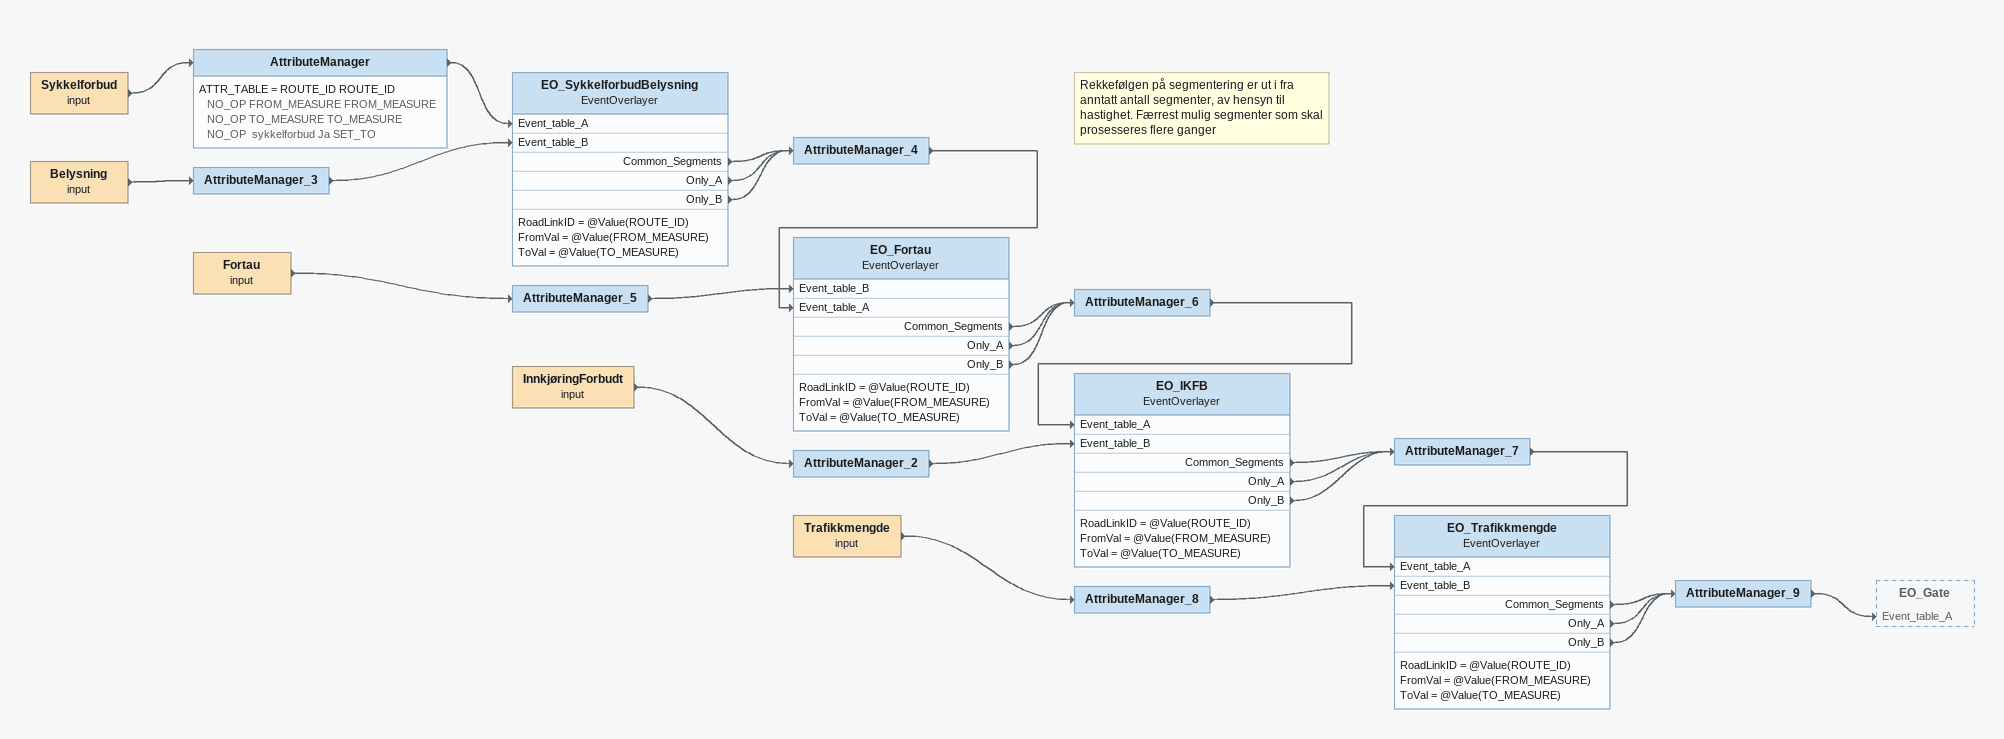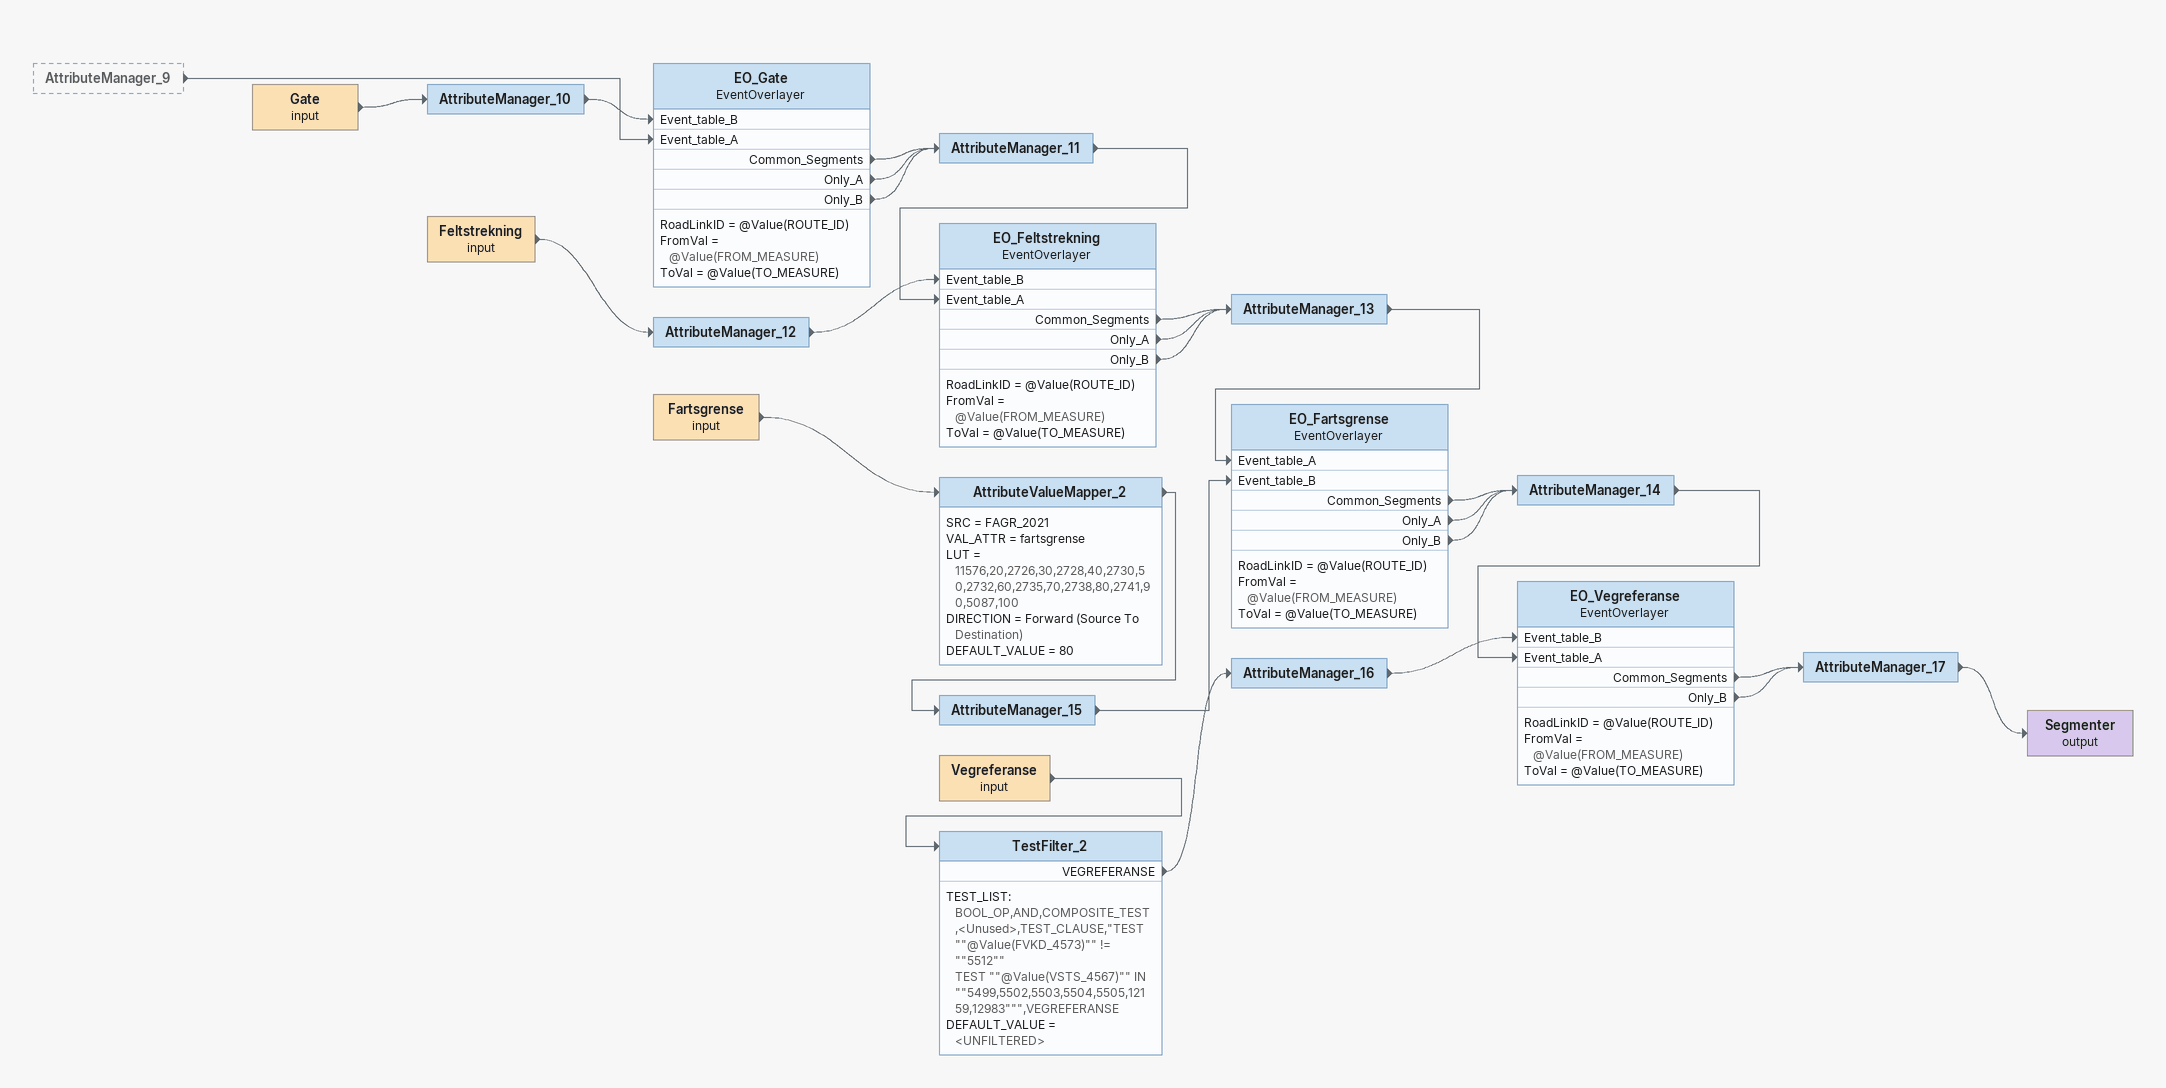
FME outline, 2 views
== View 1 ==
Sykkelforbud (input)
    -> AttributeManager
AttributeManager
    ATTR_TABLE = ROUTE_ID ROUTE_ID  NO_OP FROM_MEASURE FROM_MEASURE  NO_OP TO_MEASURE TO_MEASURE  NO_OP  sykkelforbud Ja SET_TO
    -> EO_SykkelforbudBelysning [Event_table_A]
Belysning (input)
    -> AttributeManager_3
AttributeManager_3
    -> EO_SykkelforbudBelysning [Event_table_B]
EO_SykkelforbudBelysning: EventOverlayer
    RoadLinkID = @Value(ROUTE_ID)
    FromVal = @Value(FROM_MEASURE)
    ToVal = @Value(TO_MEASURE)
    Common_Segments -> AttributeManager_4
    Only_A -> AttributeManager_4
    Only_B -> AttributeManager_4
Note: Rekkefølgen på segmentering er ut i fra anntatt antall segmenter, av hensyn til hastighet. Færrest mulig segmenter som skal prosesseres flere ganger
AttributeManager_4
    -> EO_Fortau [Event_table_A]
Fortau (input)
    -> AttributeManager_5
AttributeManager_5
    -> EO_Fortau [Event_table_B]
EO_Fortau: EventOverlayer
    RoadLinkID = @Value(ROUTE_ID)
    FromVal = @Value(FROM_MEASURE)
    ToVal = @Value(TO_MEASURE)
    Common_Segments -> AttributeManager_6
    Only_A -> AttributeManager_6
    Only_B -> AttributeManager_6
AttributeManager_6
    -> EO_IKFB [Event_table_A]
InnkjøringForbudt (input)
    -> AttributeManager_2
AttributeManager_2
    -> EO_IKFB [Event_table_B]
EO_IKFB: EventOverlayer
    RoadLinkID = @Value(ROUTE_ID)
    FromVal = @Value(FROM_MEASURE)
    ToVal = @Value(TO_MEASURE)
    Common_Segments -> AttributeManager_7
    Only_A -> AttributeManager_7
    Only_B -> AttributeManager_7
AttributeManager_7
    -> EO_Trafikkmengde [Event_table_A]
Trafikkmengde (input)
    -> AttributeManager_8
AttributeManager_8
    -> EO_Trafikkmengde [Event_table_B]
EO_Trafikkmengde: EventOverlayer
    RoadLinkID = @Value(ROUTE_ID)
    FromVal = @Value(FROM_MEASURE)
    ToVal = @Value(TO_MEASURE)
    Common_Segments -> AttributeManager_9
    Only_A -> AttributeManager_9
    Only_B -> AttributeManager_9
AttributeManager_9
    -> EO_Gate [Event_table_A]

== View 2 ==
AttributeManager_9 [outside]
    -> EO_Gate [Event_table_A]
Gate (input)
    -> AttributeManager_10
AttributeManager_10
    -> EO_Gate [Event_table_B]
EO_Gate: EventOverlayer
    RoadLinkID = @Value(ROUTE_ID)
    FromVal = @Value(FROM_MEASURE)
    ToVal = @Value(TO_MEASURE)
    Common_Segments -> AttributeManager_11
    Only_A -> AttributeManager_11
    Only_B -> AttributeManager_11
AttributeManager_11
    -> EO_Feltstrekning [Event_table_A]
Feltstrekning (input)
    -> AttributeManager_12
AttributeManager_12
    -> EO_Feltstrekning [Event_table_B]
EO_Feltstrekning: EventOverlayer
    RoadLinkID = @Value(ROUTE_ID)
    FromVal = @Value(FROM_MEASURE)
    ToVal = @Value(TO_MEASURE)
    Common_Segments -> AttributeManager_13
    Only_A -> AttributeManager_13
    Only_B -> AttributeManager_13
AttributeManager_13
    -> EO_Fartsgrense [Event_table_A]
Fartsgrense (input)
    -> AttributeValueMapper_2
AttributeValueMapper_2
    SRC = FAGR_2021
    VAL_ATTR = fartsgrense
    LUT = 11576,20,2726,30,2728,40,2730,50,2732,60,2735,70,2738,80,2741,90,5087,100
    DIRECTION = Forward (Source To Destination)
    DEFAULT_VALUE = 80
    -> AttributeManager_15
AttributeManager_15
    -> EO_Fartsgrense [Event_table_B]
EO_Fartsgrense: EventOverlayer
    RoadLinkID = @Value(ROUTE_ID)
    FromVal = @Value(FROM_MEASURE)
    ToVal = @Value(TO_MEASURE)
    Common_Segments -> AttributeManager_14
    Only_A -> AttributeManager_14
    Only_B -> AttributeManager_14
AttributeManager_14
    -> EO_Vegreferanse [Event_table_A]
Vegreferanse (input)
    -> TestFilter_2
TestFilter_2
    TEST_LIST:
      BOOL_OP,AND,COMPOSITE_TEST,<Unused>,TEST_CLAUSE,"TEST ""@Value(FVKD_4573)"" != ""5512""
      TEST ""@Value(VSTS_4567)"" IN ""5499,5502,5503,5504,5505,12159,12983""",VEGREFERANSE
    DEFAULT_VALUE = <UNFILTERED>
    VEGREFERANSE -> AttributeManager_16
AttributeManager_16
    -> EO_Vegreferanse [Event_table_B]
EO_Vegreferanse: EventOverlayer
    RoadLinkID = @Value(ROUTE_ID)
    FromVal = @Value(FROM_MEASURE)
    ToVal = @Value(TO_MEASURE)
    Common_Segments -> AttributeManager_17
    Only_B -> AttributeManager_17
AttributeManager_17
    -> Segmenter (output)
Segmenter (output)
